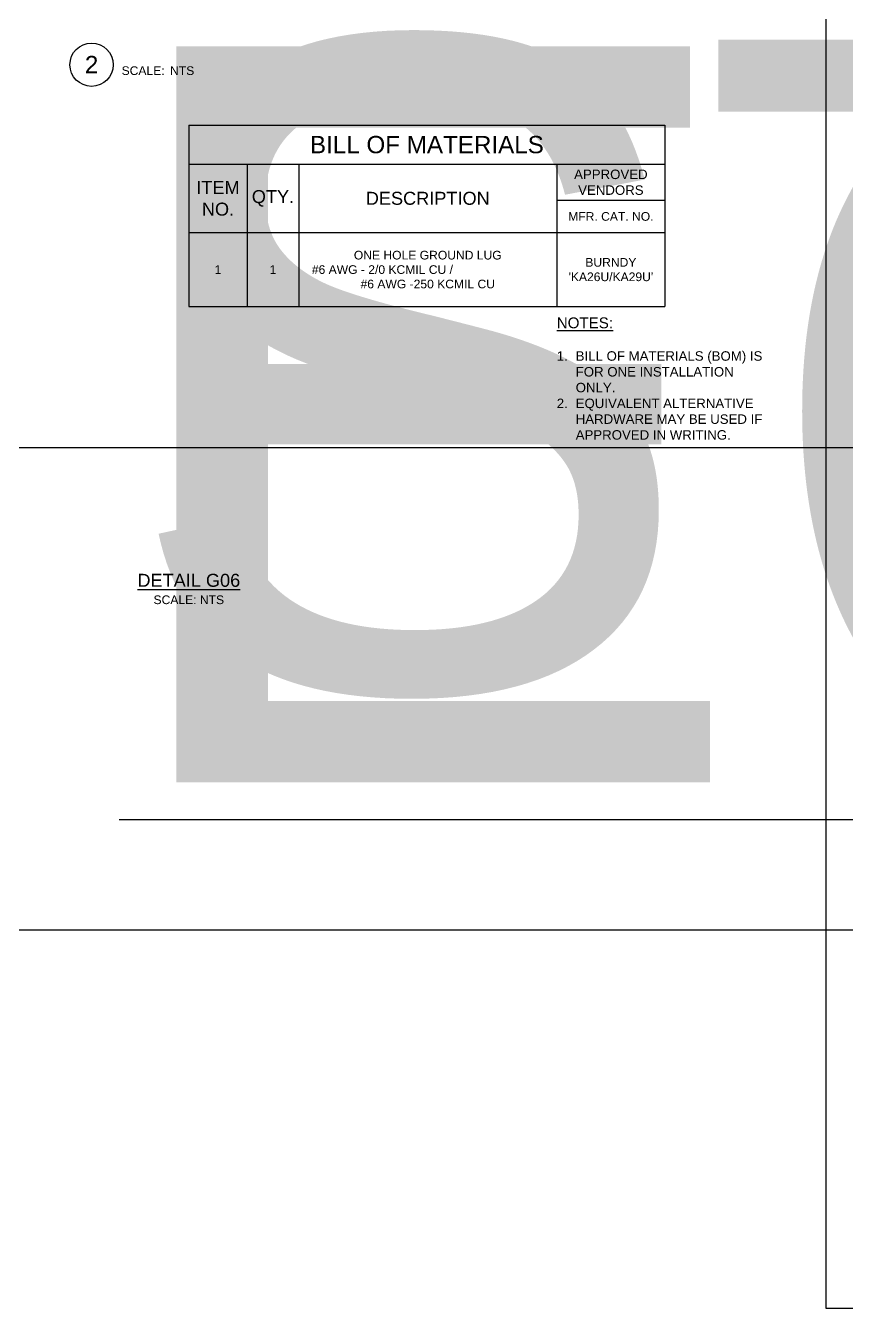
# Model space of a CAD drawing. Header units: feet. Extents: x -17 to 453, y -41 to 31.
# Drawn here: x 9.73 to 19.21, y 0.64 to 15.45 of the extents above; entities that cross this region are included whole.
import ezdxf
from ezdxf.enums import TextEntityAlignment as Align

# ---------------------------------------------------------------- set-up
doc = ezdxf.new("R2018")
doc.units = ezdxf.units.FT
doc.header["$MEASUREMENT"] = 0
doc.layers.add('G-ANNO-TEXT', color=1, linetype='Continuous')
doc.styles.add('NEI-A', font='arial.ttf')
doc.styles.get("Standard").update_dxf_attribs({"font": 'arial.ttf'})

# ---------------------------------------------------------------- blocks, each defined once
blk = doc.blocks.new('DETAIL_TITLE')
blk.add_circle((0.592, -0.513), 0.25)
at = {"style": 'NEI-A', "flags": 8}
blk.add_attdef('#', text='', height=0.2, dxfattribs=at).set_placement((0.592, -0.511), align=Align.MIDDLE_CENTER)
at = {"lineweight": 30, "style": '', "flags": 104}
blk.add_attdef('DETAIL_TITLE', text='', height=0.2, dxfattribs=at).set_placement((0.91, -0.525), align=Align.BOTTOM_LEFT)
at = {"style": 'NEI-A'}
for tag, p in [('SCALE:', (0.939, -0.738)), ('1"_=_', (1.547, -0.738))]:
    blk.add_attdef(tag, text='', height=0.1, dxfattribs=at).set_placement(p, align=Align.BOTTOM_LEFT)
blk = doc.blocks.new('*T67')
at = {"layer": 'G-ANNO-TEXT', "color": 0, "linetype": 'ByBlock', "lineweight": -2, "transparency": 16777216}
for p, q in [((0, 0), (5.5, 0)), ((0, 0), (0, -2.095)), ((5.5, 0), (5.5, -2.095)), ((0, -0.45), (5.5, -0.45)), ((0.674, -0.45), (0.674, -2.095)), ((1.27, -0.45), (1.27, -2.095)), ((4.25, -0.45), (4.25, -2.095)), ((4.25, -0.867), (5.5, -0.867)), ((0, -1.24), (5.5, -1.24)), ((0, -2.095), (5.5, -2.095))]:
    blk.add_line(p, q, dxfattribs=at)
at = {"layer": 'G-ANNO-TEXT', "color": 0, "transparency": 16777216, "attachment_point": 5, "style": 'NEI-A'}
for s, insert, char_height, width in [('BILL OF MATERIALS', (2.75, -0.225), 0.2, 5.38), ('APPROVED VENDORS', (4.875, -0.659), 0.10938, 1.13), ('ITEM\\PNO.', (0.337, -0.845), 0.15, 0.55437), ('QTY.', (0.972, -0.845), 0.15, 0.47587), ('DESCRIPTION', (2.76, -0.845), 0.15, 2.85976), ('MFR. CAT. NO.', (4.875, -1.054), 0.1, 1.13), ('ONE HOLE GROUND LUG^J#6 AWG - 2/0 KCMIL CU /                            #6 AWG -250 KCMIL CU', (2.76, -1.668), 0.1, 2.85976), ('1', (0.337, -1.668), 0.1, 0.55437), ('1', (0.972, -1.668), 0.1, 0.47587), ("BURNDY\\P'KA26U/KA29U'", (4.875, -1.668), 0.1, 1.13)]:
    blk.add_mtext(s, dxfattribs=dict(at, insert=insert, char_height=char_height, width=width))

msp = doc.modelspace()

# ---------------------------------------------------------------- linework, layer by layer
at = {"layer": 'Defpoints'}
for points in [[(28.31057, 20.51939), (28.31057, 0.63871), (18.97697, 0.63871), (18.97697, 30.45974)], [(37.64417, 10.57905), (0.30977, 10.57905), (0.30977, 20.51939)]]:
    msp.add_lwpolyline(points, dxfattribs=at)

# ---------------------------------------------------------------- block references
msp.add_blockref('*T67', (11.61607, 14.30415))
at = {"layer": 'G-ANNO-TEXT'}
ref = msp.add_blockref('DETAIL_TITLE', (9.90128, 15.51621), dxfattribs=at)
ref.add_attrib('#', '2', dxfattribs={"layer": '0', "height": 0.2, "style": 'NEI-A'}).set_placement((10.49348, 15.00531), align=Align.MIDDLE_CENTER)
lines = msp.add_mtext('{\\LSTEEL SUPPORT POST GROUNDING (BELOW GRADE)}', dxfattribs={"layer": '0', "insert": (10.81118, 15.29107), "char_height": 7.5055471, "attachment_point": 1})
ref.add_attrib('DETAIL_TITLE', '', (10.81118, 15.29107)).embed_mtext(lines)
ref.add_attrib('SCALE:', 'SCALE:', dxfattribs={"layer": '0', "height": 0.1, "style": 'NEI-A'}).set_placement((10.83993, 14.98455), align=Align.TOP_LEFT)
ref.add_attrib('1"_=_', 'NTS', dxfattribs={"layer": '0', "height": 0.1, "style": 'NEI-A'}).set_placement((11.39966, 14.98455), align=Align.TOP_LEFT)
ref = msp.add_blockref('DETAIL_TITLE', (0.15596, 15.44212), dxfattribs=at)
lines = msp.add_mtext('{\\LMECHANICAL COMPRESSION SPLIT BOLT "TEE" CONNECTION}', dxfattribs={"layer": '0', "insert": (1.06586, 15.21699), "char_height": 8.503693, "attachment_point": 1})
ref.add_attrib('DETAIL_TITLE', '', (1.06586, 15.21699)).embed_mtext(lines)

# ---------------------------------------------------------------- texts
at = {"layer": 'G-ANNO-TEXT', "style": 'NEI-A'}
for s, width, gutter_width, heights, insert, char_height, attachment_point in [('{\\H1.1429x;\\LNOTES:}\\P\\P\\pxi-2,l2,t2;1.^IBILL OF MATERIALS (BOM) IS FOR ONE INSTALLATION ONLY.\\P2.^IEQUIVALENT ALTERNATIVE HARDWARE MAY BE USED IF APPROVED IN WRITING.', 2.5351883, 0.9375, [1.37891], (15.86607, 12.0842), 0.109375, 1), ('{\\H0.6x;\\LDETAIL G06\\l\\P\\H0.66667x;SCALE: NTS}', 2.1770987, 0.54688, [0], (11.61607, 8.94718), 0.25, 5)]:
    msp.add_mtext_dynamic_manual_height_columns(s, width=width, gutter_width=gutter_width, heights=heights, dxfattribs=dict(at, insert=insert, char_height=char_height, attachment_point=attachment_point))

doc.saveas('drawing.dxf')
